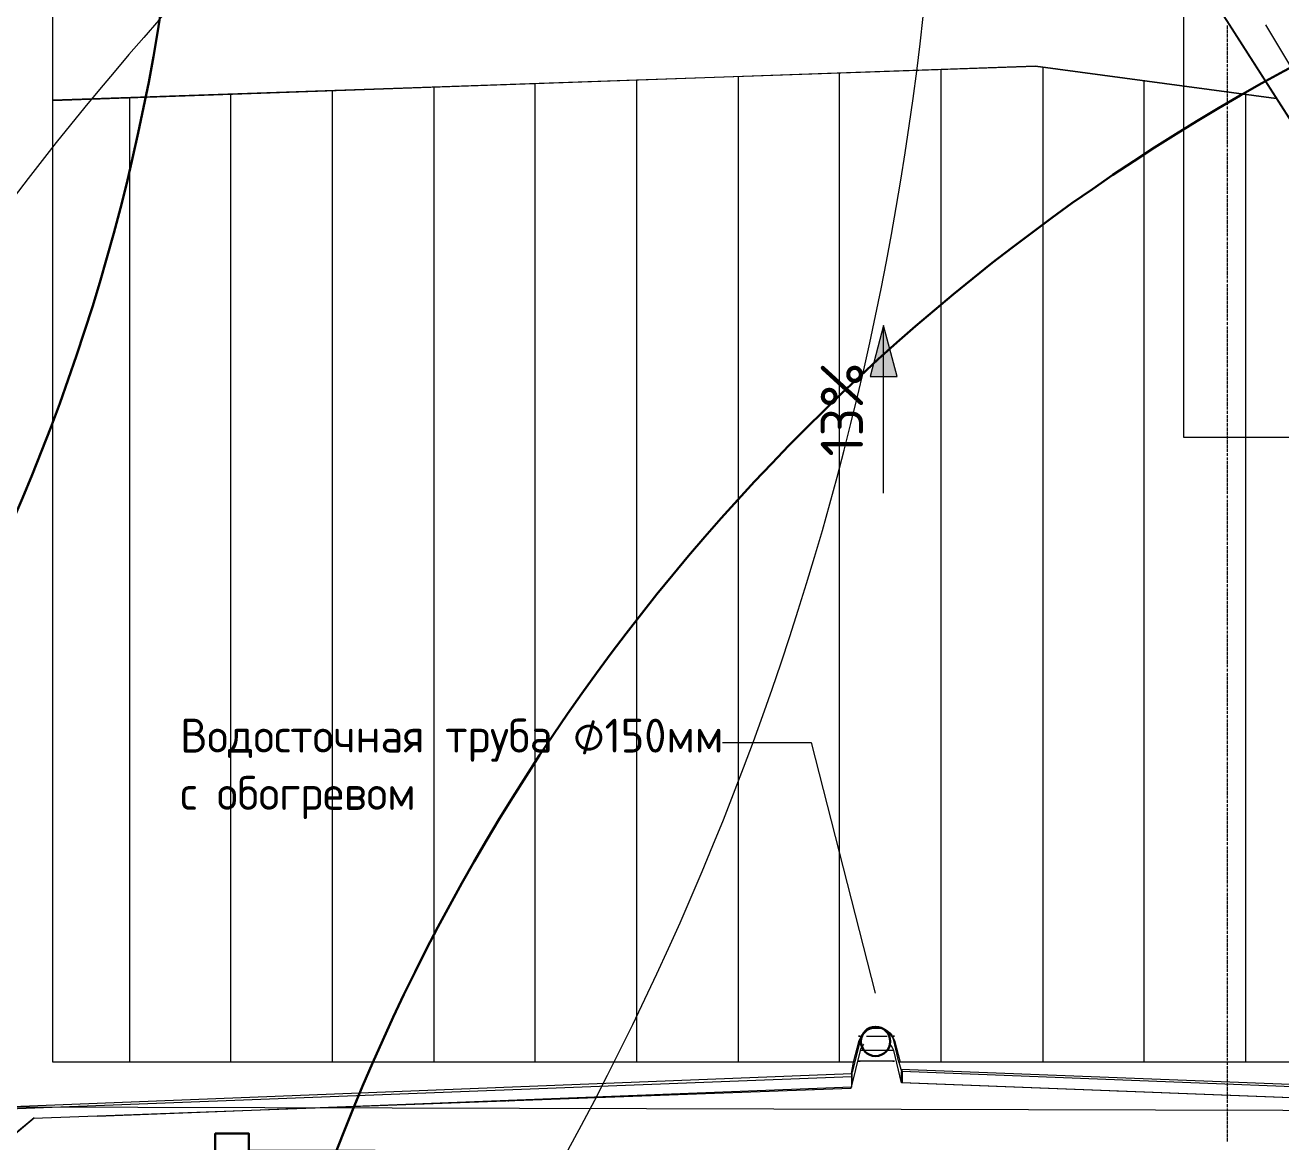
# Model space of a CAD drawing. Header units: millimetres. Extents: x -42533 to 645315, y 3457 to 82611.
# Drawn here: x 554626 to 562050, y 25284 to 31886 of the extents above; entities that cross this region are included whole.
import ezdxf

# ---------------------------------------------------------------- set-up
doc = ezdxf.new("R2010")
doc.units = ezdxf.units.MM
for name, color, linetype, true_color in [('PDF _!ЭОМ.Молниезащита', 7, 'Continuous', 0x954a95), ('PDF _Аннотация', 7, 'Continuous', 0xbababa), ('PDF _Антураж', 7, 'Continuous', 0xbababa), ('PDF _Крыша штриховка', 7, 'Continuous', 0xbababa), ('PDF _Обобщенные модели', 7, 'Continuous', 0xbababa), ('PDF _Ограждение', 7, 'Continuous', 0xbababa), ('PDF _Оси', 7, 'Continuous', 0xbababa), ('PDF _Размеры', 7, 'Continuous', 0xbababa)]:
    doc.layers.add(name, color=color, linetype=linetype, true_color=true_color)
doc.layers.add('PDF _Линии', color=7, linetype='Continuous')
doc.layers.add('PDF _Текст', color=7, linetype='Continuous')
doc.styles.add('PDF GOST Common', font='GOST_Common.ttf')

msp = doc.modelspace()

# ---------------------------------------------------------------- linework, layer by layer
at = {"layer": 'PDF _!ЭОМ.Молниезащита', "color": 5, "lineweight": 30}
msp.add_lwpolyline([(556694.6, 25230.6), (556199.1, 25230.6), (555949.2, 25230.6), (555949.2, 25129), (555750.1, 25129), (555750.1, 25332.3), (555949.2, 25332.3), (555949.2, 25230.6)], dxfattribs=at)
at = {"layer": 'PDF _!ЭОМ.Молниезащита', "color": 116, "lineweight": 30, "true_color": 0x136734}
for centre, radius in [((543274.8, 33878.4), 12301.6), ((567904.4, 20845.7), 12246.5)]:
    msp.add_circle(centre, radius, dxfattribs=at)
at = {"layer": 'PDF _!ЭОМ.Молниезащита', "lineweight": 13}
for centre, radius, start, end in [((541973.2, 33883.9), 18066.6, 258.64082, 32.4196), ((569238.6, 19731.8), 18425.9, 113.6261, 221.93481)]:
    msp.add_arc(centre, radius, start, end, dxfattribs=at)
at = {"layer": 'PDF _Аннотация', "color": 8, "lineweight": 9}
msp.add_lwpolyline([(558748.8, 27644.8), (559273.9, 27644.8), (559650.9, 26162.4)], dxfattribs=at)
at = {"layer": 'PDF _Антураж', "color": 8, "lineweight": 18}
for points in [[(561959.2, 31888.6), (562226, 31443.9), (562759.6, 31363.4), (562399.6, 42502.4), (562602.9, 48813.1), (562399.6, 55094.1), (562556.3, 55733.6), (561328.1, 55733.6), (561213.7, 55272), (561188.3, 55263.5), (561306.9, 55733.6)], [(554788.7, 31443.9), (560599.6, 31643), (562022.7, 31452.4), (560599.6, 31643), (554788.7, 31439.7)], [(560599.6, 31643), (560599.6, 31643)], [(559790.7, 25755.8), (559761, 25882.9), (559756.8, 25899.8), (559744.1, 25916.8), (559731.4, 25929.5), (559718.7, 25942.2), (559701.7, 25950.6), (559680.5, 25954.9), (559659.4, 25954.9), (559642.4, 25954.9), (559621.2, 25950.6), (559604.3, 25942.2), (559591.6, 25929.5), (559578.9, 25916.8), (559566.2, 25899.8), (559561.9, 25882.9), (559515.4, 25696.5)], [(559583.1, 25861.7), (559574.7, 25849), (559566.2, 25836.3), (559561.9, 25823.6)], [(559761, 25823.6), (559756.8, 25836.3), (559748.3, 25849), (559739.8, 25861.7)], [(581518, 25421.2), (576571.1, 25633), (576528.8, 25823.6), (576329.7, 25823.6), (576283.1, 25633), (568041.1, 25315.3), (559807.6, 25633), (559761, 25823.6), (559561.9, 25823.6), (559506.9, 25599.1), (554674.4, 25421.2)], [(559515.4, 25637.2), (559515.4, 25696.5), (559511.1, 25696.5), (559511.1, 25633), (559515.4, 25633)], [(559803.4, 25713.5), (559807.6, 25696.5)], [(559807.6, 25713.5), (559811.8, 25696.5), (559811.8, 25633), (559807.6, 25633)], [(559807.6, 25637.2), (559807.6, 25696.5), (559811.8, 25696.5)], [(559811.8, 25700.8), (559811.8, 25713.5)], [(554475.3, 25417), (554475.3, 25476.3), (559511.1, 25671.1), (559511.1, 25607.6), (555051.3, 25433.9)], [(559511.1, 25688.1), (559511.1, 25671.1)]]:
    msp.add_lwpolyline(points, dxfattribs=at)
msp.add_lwpolyline([(559523.8, 25755.8), (559557.7, 25882.9, -0.751021), (559765.2, 25882.9), (559799.1, 25755.8)], format="xyb", dxfattribs=at)
msp.add_lwpolyline([(559811.8, 25700.8), (568045.3, 25378.9), (568045.3, 25315.3), (559811.8, 25633)], close=True, dxfattribs=at)
at = {"layer": 'PDF _Крыша штриховка', "color": 8, "lineweight": 9}
for points in [[(560642, 31638.7), (560642, 25755.8)], [(558240.5, 31562.5), (558240.5, 25755.8)], [(558841.9, 31583.7), (558841.9, 25755.8)], [(559439.1, 31600.6), (559439.1, 25755.8)], [(560040.5, 31621.8), (560040.5, 25755.8)], [(561239.1, 31558.2), (561239.1, 25755.8)], [(556440.5, 31498.9), (556440.5, 25755.8)], [(557041.9, 31520.1), (557041.9, 25755.8)], [(557639.1, 31541.3), (557639.1, 25755.8)], [(555241.9, 31456.6), (555241.9, 25755.8)], [(555839.1, 31477.8), (555839.1, 25755.8)], [(561840.6, 31477.8), (561840.6, 25755.8)], [(559883.8, 25633), (559883.8, 25628.8)], [(558083.8, 25552.5), (558083.8, 25548.3)], [(558685.2, 25573.7), (558685.2, 25569.5)], [(559282.4, 25599.1), (559282.4, 25590.6)], [(560485.3, 25607.6), (560485.3, 25607.6)], [(561082.4, 25586.4), (561082.4, 25582.2)], [(561683.9, 25561), (561683.9, 25561)], [(556283.8, 25480.5), (556283.8, 25480.5)], [(556885.2, 25505.9), (556885.2, 25501.7)], [(557482.4, 25527.1), (557482.4, 25522.9)], [(555085.2, 25433.9), (555085.2, 25433.9)], [(555682.4, 25459.3), (555682.4, 25459.3)]]:
    msp.add_lwpolyline(points, dxfattribs=at)
at = {"layer": 'PDF _Линии', "color": 8, "lineweight": 9}
for points in [[(581530.7, 32858.5), (581619.6, 25417), (554538.8, 25489), (554538.8, 32858.5), (561298.4, 32858.5), (561298.4, 55496.4), (574597.4, 55496.4), (574597.4, 32858.5), (581496.8, 32858.5)], [(554788.7, 33019.4), (554788.7, 33087.2), (554191.5, 33087.2), (554212.7, 33002.5), (554606.6, 32875.4), (554348.2, 25484.8), (559511.1, 25688.1), (559523.8, 25755.8), (554788.7, 25755.8), (554788.7, 32752.6)], [(581399.4, 32197.8), (574597.4, 32197.8), (574597.4, 29449), (561476.3, 29449), (561476.3, 32159.7), (554538.8, 32159.7)]]:
    msp.add_lwpolyline(points, dxfattribs=at)
msp.add_lwpolyline([(559790.7, 25755.8), (559803.4, 25713.5), (568041.1, 25395.8), (576283.1, 25713.5), (576291.6, 25755.8)], close=True, dxfattribs=at)
at = {"layer": 'PDF _Линии', "color": 8, "lineweight": 30}
msp.add_circle((559653.6, 25877.5), 86.8, dxfattribs=at)
at = {"layer": 'PDF _Обобщенные модели', "color": 8, "lineweight": 18}
for points in [[(559566.2, 25904.1), (559561.9, 25908.3), (559553.5, 25908.3), (559566.2, 25908.3)], [(559600.1, 25908.3), (559659.4, 25908.3), (559722.9, 25908.3)], [(559756.8, 25827.8), (559756.8, 25823.6)], [(559756.8, 25760.1), (559765.2, 25760.1), (559659.4, 25760.1), (559553.5, 25760.1), (559561.9, 25760.1)]]:
    msp.add_lwpolyline(points, dxfattribs=at)
msp.add_lwpolyline([(559765.2, 25908.3), (559756.8, 25908.3)], close=True, dxfattribs=at)
at = {"layer": 'PDF _Ограждение', "color": 8, "lineweight": 9}
for points in [[(562543.6, 30639.2), (561129, 32854.3), (562552.1, 30630.7)], [(554437.2, 25222.2), (554678.6, 25425.5), (554432.9, 25222.2)]]:
    msp.add_lwpolyline(points, dxfattribs=at)
at = {"layer": 'PDF _Оси', "color": 8, "lineweight": 9}
for points in [[(561734.7, 31863.2), (561734.7, 31884.4)], [(561734.7, 31837.8), (561734.7, 31859)], [(561734.7, 31812.4), (561734.7, 31833.5)], [(561734.7, 31787), (561734.7, 31808.1)], [(561734.7, 31761.5), (561734.7, 31782.7)], [(561734.7, 31736.1), (561734.7, 31757.3)], [(561734.7, 31710.7), (561734.7, 31731.9)], [(561734.7, 31685.3), (561734.7, 31706.5)], [(561734.7, 31664.1), (561734.7, 31681.1)], [(561734.7, 31659.9), (561734.7, 31659.9)], [(561734.7, 31638.7), (561734.7, 31655.7)], [(561734.7, 31634.5), (561734.7, 31634.5)], [(561734.7, 31613.3), (561734.7, 31630.2)], [(561734.7, 31587.9), (561734.7, 31609.1)], [(561734.7, 31562.5), (561734.7, 31583.7)], [(561734.7, 31537.1), (561734.7, 31558.2)], [(561734.7, 31511.7), (561734.7, 31532.8)], [(561734.7, 31486.2), (561734.7, 31507.4)], [(561734.7, 31460.8), (561734.7, 31482)], [(561734.7, 31435.4), (561734.7, 31456.6)], [(561734.7, 31414.2), (561734.7, 31431.2)], [(561734.7, 31410), (561734.7, 31410)], [(561734.7, 31388.8), (561734.7, 31405.8)], [(561734.7, 31384.6), (561734.7, 31384.6)], [(561734.7, 31363.4), (561734.7, 31380.4)], [(561734.7, 31338), (561734.7, 31359.2)], [(561734.7, 31312.6), (561734.7, 31333.8)], [(561734.7, 31287.2), (561734.7, 31308.4)], [(561734.7, 31261.8), (561734.7, 31282.9)], [(561734.7, 31236.4), (561734.7, 31257.5)], [(561734.7, 31210.9), (561734.7, 31232.1)], [(561734.7, 31185.5), (561734.7, 31206.7)], [(561734.7, 31164.4), (561734.7, 31181.3)], [(561734.7, 31160.1), (561734.7, 31160.1)], [(561734.7, 31138.9), (561734.7, 31155.9)], [(561734.7, 31134.7), (561734.7, 31134.7)], [(561734.7, 31113.5), (561734.7, 31130.5)], [(561734.7, 31088.1), (561734.7, 31109.3)], [(561734.7, 31062.7), (561734.7, 31083.9)], [(561734.7, 31037.3), (561734.7, 31058.5)], [(561734.7, 31011.9), (561734.7, 31033.1)], [(561734.7, 30986.5), (561734.7, 31007.6)], [(561734.7, 30961.1), (561734.7, 30982.2)], [(561734.7, 30935.6), (561734.7, 30956.8)], [(561734.7, 30910.2), (561734.7, 30931.4)], [(561734.7, 30889.1), (561734.7, 30906)], [(561734.7, 30884.8), (561734.7, 30884.8)], [(561734.7, 30863.6), (561734.7, 30880.6)], [(561734.7, 30838.2), (561734.7, 30859.4)], [(561734.7, 30812.8), (561734.7, 30834)], [(561734.7, 30787.4), (561734.7, 30808.6)], [(561734.7, 30762), (561734.7, 30783.2)], [(561734.7, 30736.6), (561734.7, 30757.8)], [(561734.7, 30711.2), (561734.7, 30732.4)], [(561734.7, 30685.8), (561734.7, 30706.9)], [(561734.7, 30660.4), (561734.7, 30681.5)], [(561734.7, 30639.2), (561734.7, 30656.1)], [(561734.7, 30634.9), (561734.7, 30634.9)], [(561734.7, 30613.8), (561734.7, 30630.7)], [(561734.7, 30609.5), (561734.7, 30609.5)], [(561734.7, 30588.3), (561734.7, 30605.3)], [(561734.7, 30562.9), (561734.7, 30584.1)], [(561734.7, 30537.5), (561734.7, 30558.7)], [(561734.7, 30512.1), (561734.7, 30533.3)], [(561734.7, 30486.7), (561734.7, 30507.9)], [(561734.7, 30461.3), (561734.7, 30482.5)], [(561734.7, 30435.9), (561734.7, 30457.1)], [(561734.7, 30410.5), (561734.7, 30431.6)], [(561734.7, 30389.3), (561734.7, 30406.2)], [(561734.7, 30385.1), (561734.7, 30385.1)], [(561734.7, 30363.9), (561734.7, 30380.8)], [(561734.7, 30359.6), (561734.7, 30359.6)], [(561734.7, 30338.5), (561734.7, 30355.4)], [(561734.7, 30313.1), (561734.7, 30334.2)], [(561734.7, 30287.6), (561734.7, 30308.8)], [(561734.7, 30262.2), (561734.7, 30283.4)], [(561734.7, 30236.8), (561734.7, 30258)], [(561734.7, 30211.4), (561734.7, 30232.6)], [(561734.7, 30186), (561734.7, 30207.2)], [(561734.7, 30160.6), (561734.7, 30181.8)], [(561734.7, 30139.4), (561734.7, 30156.3)], [(561734.7, 30135.2), (561734.7, 30135.2)], [(561734.7, 30114), (561734.7, 30130.9)], [(561734.7, 30109.8), (561734.7, 30109.8)], [(561734.7, 30088.6), (561734.7, 30105.5)], [(561734.7, 30063.2), (561734.7, 30084.3)], [(561734.7, 30037.8), (561734.7, 30058.9)], [(561734.7, 30012.3), (561734.7, 30033.5)], [(561734.7, 29986.9), (561734.7, 30008.1)], [(561734.7, 29961.5), (561734.7, 29982.7)], [(561734.7, 29936.1), (561734.7, 29957.3)], [(561734.7, 29910.7), (561734.7, 29931.9)], [(561734.7, 29885.3), (561734.7, 29906.5)], [(561734.7, 29864.1), (561734.7, 29881)], [(561734.7, 29859.9), (561734.7, 29859.9)], [(561734.7, 29838.7), (561734.7, 29855.6)], [(561734.7, 29813.3), (561734.7, 29834.5)], [(561734.7, 29787.9), (561734.7, 29809)], [(561734.7, 29762.5), (561734.7, 29783.6)], [(561734.7, 29737), (561734.7, 29758.2)], [(561734.7, 29711.6), (561734.7, 29732.8)], [(561734.7, 29686.2), (561734.7, 29707.4)], [(561734.7, 29660.8), (561734.7, 29682)], [(561734.7, 29635.4), (561734.7, 29656.6)], [(561734.7, 29614.2), (561734.7, 29631.2)], [(561734.7, 29610), (561734.7, 29610)], [(561734.7, 29588.8), (561734.7, 29605.7)], [(561734.7, 29584.6), (561734.7, 29584.6)], [(561734.7, 29563.4), (561734.7, 29580.3)], [(561734.7, 29538), (561734.7, 29559.2)], [(561734.7, 29512.6), (561734.7, 29533.7)], [(561734.7, 29487.2), (561734.7, 29508.3)], [(561734.7, 29461.7), (561734.7, 29482.9)], [(561734.7, 29436.3), (561734.7, 29457.5)], [(561734.7, 29410.9), (561734.7, 29432.1)], [(561734.7, 29385.5), (561734.7, 29406.7)], [(561734.7, 29364.3), (561734.7, 29381.3)], [(561734.7, 29360.1), (561734.7, 29360.1)], [(561734.7, 29338.9), (561734.7, 29355.9)], [(561734.7, 29334.7), (561734.7, 29334.7)], [(561734.7, 29313.5), (561734.7, 29330.5)], [(561734.7, 29288.1), (561734.7, 29309.3)], [(561734.7, 29262.7), (561734.7, 29283.9)], [(561734.7, 29237.3), (561734.7, 29258.5)], [(561734.7, 29211.9), (561734.7, 29233)], [(561734.7, 29186.4), (561734.7, 29207.6)], [(561734.7, 29161), (561734.7, 29182.2)], [(561734.7, 29135.6), (561734.7, 29156.8)], [(561734.7, 29114.4), (561734.7, 29131.4)], [(561734.7, 29110.2), (561734.7, 29110.2)], [(561734.7, 29089), (561734.7, 29106)], [(561734.7, 29084.8), (561734.7, 29084.8)], [(561734.7, 29063.6), (561734.7, 29080.6)], [(561734.7, 29038.2), (561734.7, 29059.4)], [(561734.7, 29012.8), (561734.7, 29034)], [(561734.7, 28987.4), (561734.7, 29008.6)], [(561734.7, 28962), (561734.7, 28983.2)], [(561734.7, 28936.6), (561734.7, 28957.7)], [(561734.7, 28911.2), (561734.7, 28932.3)], [(561734.7, 28885.7), (561734.7, 28906.9)], [(561734.7, 28860.3), (561734.7, 28881.5)], [(561734.7, 28839.2), (561734.7, 28856.1)], [(561734.7, 28834.9), (561734.7, 28834.9)], [(561734.7, 28813.7), (561734.7, 28830.7)], [(561734.7, 28809.5), (561734.7, 28809.5)], [(561734.7, 28788.3), (561734.7, 28805.3)], [(561734.7, 28762.9), (561734.7, 28784.1)], [(561734.7, 28737.5), (561734.7, 28758.7)], [(561734.7, 28712.1), (561734.7, 28733.3)], [(561734.7, 28686.7), (561734.7, 28707.9)], [(561734.7, 28661.3), (561734.7, 28682.4)], [(561734.7, 28635.9), (561734.7, 28657)], [(561734.7, 28610.4), (561734.7, 28631.6)], [(561734.7, 28589.3), (561734.7, 28606.2)], [(561734.7, 28585), (561734.7, 28585)], [(561734.7, 28563.9), (561734.7, 28580.8)], [(561734.7, 28559.6), (561734.7, 28559.6)], [(561734.7, 28538.4), (561734.7, 28555.4)], [(561734.7, 28513), (561734.7, 28534.2)], [(561734.7, 28487.6), (561734.7, 28508.8)], [(561734.7, 28462.2), (561734.7, 28483.4)], [(561734.7, 28436.8), (561734.7, 28458)], [(561734.7, 28411.4), (561734.7, 28432.6)], [(561734.7, 28386), (561734.7, 28407.1)], [(561734.7, 28360.6), (561734.7, 28381.7)], [(561734.7, 28339.4), (561734.7, 28356.3)], [(561734.7, 28335.1), (561734.7, 28335.1)], [(561734.7, 28314), (561734.7, 28330.9)], [(561734.7, 28309.7), (561734.7, 28309.7)], [(561734.7, 28288.6), (561734.7, 28305.5)], [(561734.7, 28263.1), (561734.7, 28284.3)], [(561734.7, 28237.7), (561734.7, 28258.9)], [(561734.7, 28212.3), (561734.7, 28233.5)], [(561734.7, 28186.9), (561734.7, 28208.1)], [(561734.7, 28161.5), (561734.7, 28182.7)], [(561734.7, 28136.1), (561734.7, 28157.3)], [(561734.7, 28110.7), (561734.7, 28131.8)], [(561734.7, 28089.5), (561734.7, 28106.4)], [(561734.7, 28085.3), (561734.7, 28085.3)], [(561734.7, 28064.1), (561734.7, 28081)], [(561734.7, 28059.8), (561734.7, 28059.8)], [(561734.7, 28038.7), (561734.7, 28055.6)], [(561734.7, 28013.3), (561734.7, 28034.4)], [(561734.7, 27987.8), (561734.7, 28009)], [(561734.7, 27962.4), (561734.7, 27983.6)], [(561734.7, 27937), (561734.7, 27958.2)], [(561734.7, 27911.6), (561734.7, 27932.8)], [(561734.7, 27886.2), (561734.7, 27907.4)], [(561734.7, 27860.8), (561734.7, 27882)], [(561734.7, 27835.4), (561734.7, 27856.6)], [(561734.7, 27814.2), (561734.7, 27831.1)], [(561734.7, 27810), (561734.7, 27810)], [(561734.7, 27788.8), (561734.7, 27805.7)], [(561734.7, 27784.5), (561734.7, 27784.5)], [(561734.7, 27763.4), (561734.7, 27780.3)], [(561734.7, 27738), (561734.7, 27759.1)], [(561734.7, 27712.5), (561734.7, 27733.7)], [(561734.7, 27687.1), (561734.7, 27708.3)], [(561734.7, 27661.7), (561734.7, 27682.9)], [(561734.7, 27636.3), (561734.7, 27657.5)], [(561734.7, 27610.9), (561734.7, 27632.1)], [(561734.7, 27585.5), (561734.7, 27606.7)], [(561734.7, 27564.3), (561734.7, 27581.3)], [(561734.7, 27560.1), (561734.7, 27560.1)], [(561734.7, 27538.9), (561734.7, 27555.8)], [(561734.7, 27534.7), (561734.7, 27534.7)], [(561734.7, 27513.5), (561734.7, 27530.4)], [(561734.7, 27488.1), (561734.7, 27509.3)], [(561734.7, 27462.7), (561734.7, 27483.8)], [(561734.7, 27437.3), (561734.7, 27458.4)], [(561734.7, 27411.8), (561734.7, 27433)], [(561734.7, 27386.4), (561734.7, 27407.6)], [(561734.7, 27361), (561734.7, 27382.2)], [(561734.7, 27335.6), (561734.7, 27356.8)], [(561734.7, 27314.4), (561734.7, 27331.4)], [(561734.7, 27310.2), (561734.7, 27310.2)], [(561734.7, 27289), (561734.7, 27306)], [(561734.7, 27284.8), (561734.7, 27284.8)], [(561734.7, 27263.6), (561734.7, 27280.5)], [(561734.7, 27238.2), (561734.7, 27259.4)], [(561734.7, 27212.8), (561734.7, 27234)], [(561734.7, 27187.4), (561734.7, 27208.5)], [(561734.7, 27162), (561734.7, 27183.1)], [(561734.7, 27136.5), (561734.7, 27157.7)], [(561734.7, 27111.1), (561734.7, 27132.3)], [(561734.7, 27085.7), (561734.7, 27106.9)], [(561734.7, 27064.5), (561734.7, 27081.5)], [(561734.7, 27060.3), (561734.7, 27060.3)], [(561734.7, 27039.1), (561734.7, 27056.1)], [(561734.7, 27034.9), (561734.7, 27034.9)], [(561734.7, 27013.7), (561734.7, 27030.7)], [(561734.7, 26988.3), (561734.7, 27009.5)], [(561734.7, 26962.9), (561734.7, 26984.1)], [(561734.7, 26937.5), (561734.7, 26958.7)], [(561734.7, 26912.1), (561734.7, 26933.2)], [(561734.7, 26886.7), (561734.7, 26907.8)], [(561734.7, 26861.2), (561734.7, 26882.4)], [(561734.7, 26835.8), (561734.7, 26857)], [(561734.7, 26810.4), (561734.7, 26831.6)], [(561734.7, 26789.2), (561734.7, 26806.2)], [(561734.7, 26785), (561734.7, 26785)], [(561734.7, 26763.8), (561734.7, 26780.8)], [(561734.7, 26759.6), (561734.7, 26759.6)], [(561734.7, 26738.4), (561734.7, 26755.4)], [(561734.7, 26713), (561734.7, 26734.2)], [(561734.7, 26687.6), (561734.7, 26708.8)], [(561734.7, 26662.2), (561734.7, 26683.4)], [(561734.7, 26636.8), (561734.7, 26657.9)], [(561734.7, 26611.4), (561734.7, 26632.5)], [(561734.7, 26585.9), (561734.7, 26607.1)], [(561734.7, 26560.5), (561734.7, 26581.7)], [(561734.7, 26539.4), (561734.7, 26556.3)], [(561734.7, 26535.1), (561734.7, 26535.1)], [(561734.7, 26513.9), (561734.7, 26530.9)], [(561734.7, 26509.7), (561734.7, 26509.7)], [(561734.7, 26488.5), (561734.7, 26505.5)], [(561734.7, 26463.1), (561734.7, 26484.3)], [(561734.7, 26437.7), (561734.7, 26458.9)], [(561734.7, 26412.3), (561734.7, 26433.5)], [(561734.7, 26386.9), (561734.7, 26408.1)], [(561734.7, 26361.5), (561734.7, 26382.6)], [(561734.7, 26336.1), (561734.7, 26357.2)], [(561734.7, 26310.6), (561734.7, 26331.8)], [(561734.7, 26289.5), (561734.7, 26306.4)], [(561734.7, 26285.2), (561734.7, 26285.2)], [(561734.7, 26264.1), (561734.7, 26281)], [(561734.7, 26259.8), (561734.7, 26259.8)], [(561734.7, 26238.6), (561734.7, 26255.6)], [(561734.7, 26213.2), (561734.7, 26234.4)], [(561734.7, 26187.8), (561734.7, 26209)], [(561734.7, 26162.4), (561734.7, 26183.6)], [(561734.7, 26137), (561734.7, 26158.2)], [(561734.7, 26111.6), (561734.7, 26132.8)], [(561734.7, 26086.2), (561734.7, 26107.4)], [(561734.7, 26060.8), (561734.7, 26081.9)], [(561734.7, 26039.6), (561734.7, 26056.5)], [(561734.7, 26035.4), (561734.7, 26035.4)], [(561734.7, 26014.2), (561734.7, 26031.1)], [(561734.7, 26009.9), (561734.7, 26009.9)], [(561734.7, 25988.8), (561734.7, 26005.7)], [(561734.7, 25963.3), (561734.7, 25984.5)], [(561734.7, 25937.9), (561734.7, 25959.1)], [(561734.7, 25912.5), (561734.7, 25933.7)], [(561734.7, 25887.1), (561734.7, 25908.3)], [(561734.7, 25861.7), (561734.7, 25882.9)], [(561734.7, 25836.3), (561734.7, 25857.5)], [(561734.7, 25810.9), (561734.7, 25832.1)], [(561734.7, 25785.5), (561734.7, 25806.6)], [(561734.7, 25764.3), (561734.7, 25781.2)], [(561734.7, 25760.1), (561734.7, 25760.1)], [(561734.7, 25738.9), (561734.7, 25755.8)], [(561734.7, 25734.6), (561734.7, 25734.6)], [(561734.7, 25713.5), (561734.7, 25730.4)], [(561734.7, 25688.1), (561734.7, 25709.2)], [(561734.7, 25662.6), (561734.7, 25683.8)], [(561734.7, 25637.2), (561734.7, 25658.4)], [(561734.7, 25611.8), (561734.7, 25633)], [(561734.7, 25586.4), (561734.7, 25607.6)], [(561734.7, 25561), (561734.7, 25582.2)], [(561734.7, 25535.6), (561734.7, 25556.8)], [(561734.7, 25514.4), (561734.7, 25531.3)], [(561734.7, 25510.2), (561734.7, 25510.2)], [(561734.7, 25489), (561734.7, 25505.9)], [(561734.7, 25484.8), (561734.7, 25484.8)], [(561734.7, 25463.6), (561734.7, 25480.5)], [(561734.7, 25438.2), (561734.7, 25459.3)], [(561734.7, 25412.8), (561734.7, 25433.9)], [(561734.7, 25387.3), (561734.7, 25408.5)], [(561734.7, 25361.9), (561734.7, 25383.1)], [(561734.7, 25336.5), (561734.7, 25357.7)], [(561734.7, 25311.1), (561734.7, 25332.3)], [(561734.7, 25285.7), (561734.7, 25306.9)]]:
    msp.add_lwpolyline(points, dxfattribs=at)
at = {"layer": 'PDF _Размеры', "lineweight": 9}
msp.add_lwpolyline([(559701.7, 30109.8), (559621.2, 29809), (559782.2, 29809)], close=True, dxfattribs=at)
at = {"layer": 'PDF _Размеры', "lineweight": 20}
msp.add_lwpolyline([(559701.7, 29118.7), (559701.7, 30109.8)], dxfattribs=at)
at = {"layer": 'PDF _Размеры', "transparency": 33554559}
msp.add_solid([(559701.7, 30109.8), (559782.2, 29809), (559621.2, 29809)], dxfattribs=at)

# ---------------------------------------------------------------- texts
at = {"layer": 'PDF _Текст', "color": 7, "insert": (559454.8, 29335.8), "char_height": 250.03, "attachment_point": 4, "rotation": 90, "style": 'PDF GOST Common'}
msp.add_mtext('13%', dxfattribs=at)
at = {"layer": 'PDF _Текст', "color": 7, "char_height": 200.023, "attachment_point": 4, "style": 'PDF GOST Common'}
for s, insert in [('Водосточная труба ⌀150мм', (555543, 27658.3)), ('с обогревом', (555543, 27319.5))]:
    msp.add_mtext(s, dxfattribs=dict(at, insert=insert))

doc.saveas('drawing.dxf')
